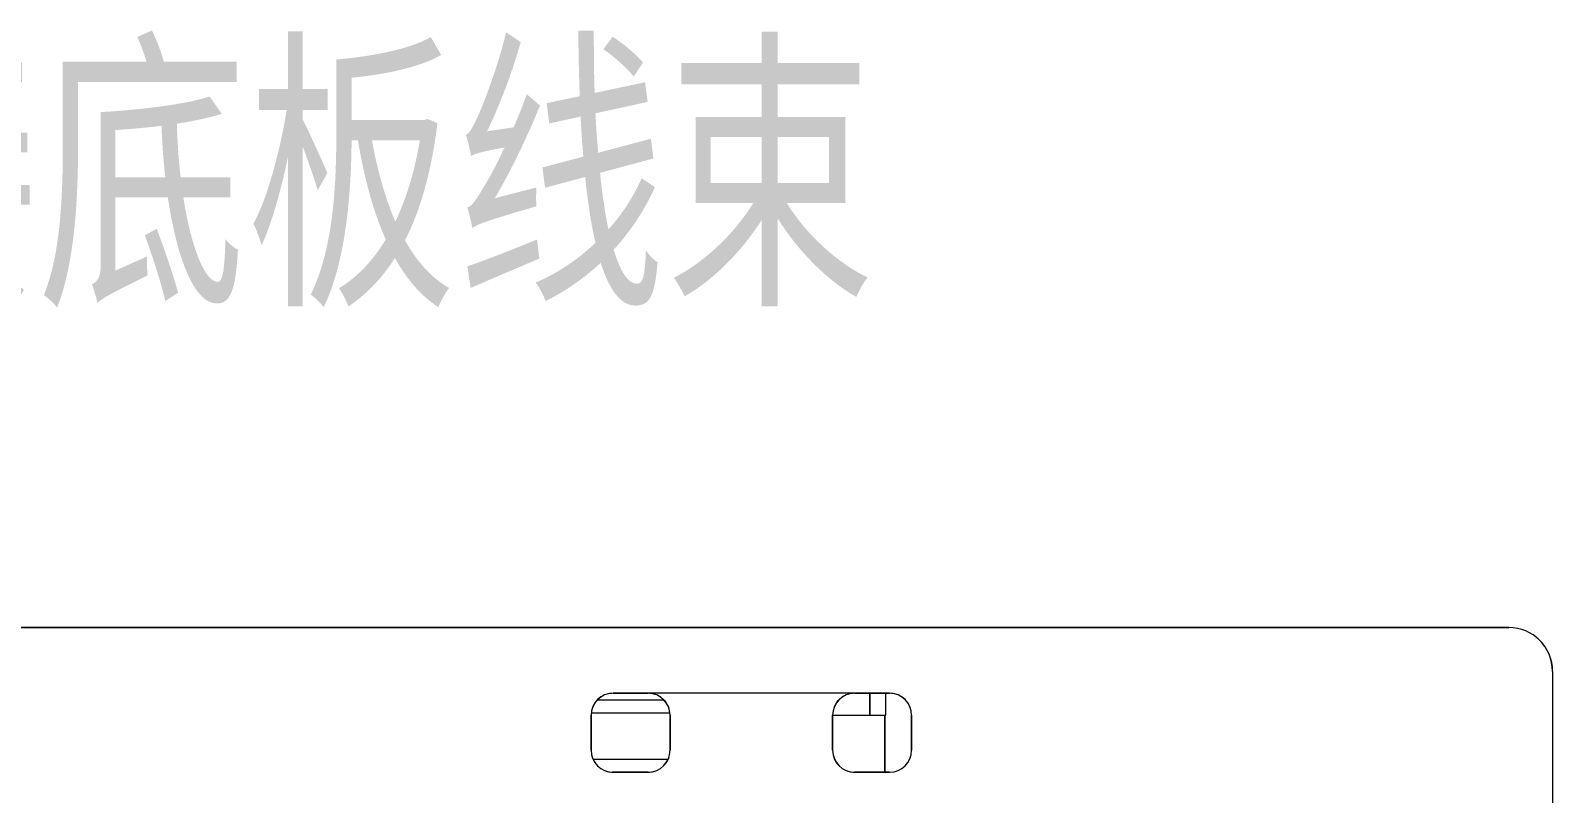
# Model space of a CAD drawing. Header units: inches. Extents: x 47316 to 59086, y 3141 to 11743.
# Drawn here: x 50653.23 to 50687.94, y 8635.19 to 8652.59 of the extents above; entities that cross this region are included whole.
import ezdxf

# ---------------------------------------------------------------- set-up
doc = ezdxf.new("R2010")
doc.units = ezdxf.units.IN
doc.header["$MEASUREMENT"] = 0
doc.styles.add('MtX_FangSong_GB2312', font='')
doc.styles.get('MtX_FangSong_GB2312').set_extended_font_data('FangSong_GB2312')

msp = doc.modelspace()

# ---------------------------------------------------------------- linework, layer by layer
at = {"color": 0, "lineweight": 13}
for p, q in [((50633.645, 8638.972), (50686.945, 8638.972)), ((50633.645, 8638.972), (50686.945, 8638.972)), ((50674.881, 8638.972), (50645.709, 8638.972)), ((50647.545, 8638.972), (50671.498, 8638.972)), ((50647.546, 8638.972), (50671.498, 8638.972)), ((50687.945, 8637.972), (50687.945, 8607.372)), ((50687.945, 8637.972), (50687.945, 8607.372))]:
    msp.add_line(p, q, dxfattribs=at)
at = {"color": 0, "lineweight": 13, "ltscale": 0.026184}
msp.add_line((50654.363, 8638.972), (50653.315, 8638.972), dxfattribs=at)
at = {"color": 0, "lineweight": 13, "ltscale": 0.110724}
msp.add_line((50658.792, 8638.972), (50654.363, 8638.972), dxfattribs=at)
at = {"color": 0, "lineweight": 13, "ltscale": 0.004181}
msp.add_line((50655.475, 8638.972), (50655.642, 8638.972), dxfattribs=at)
at = {"color": 0, "lineweight": 13, "ltscale": 0.027003}
msp.add_line((50656.63, 8638.972), (50655.55, 8638.972), dxfattribs=at)
at = {"color": 0, "lineweight": 13, "ltscale": 0.078751}
msp.add_line((50655.642, 8638.972), (50658.792, 8638.972), dxfattribs=at)
at = {"color": 0, "lineweight": 13, "ltscale": 0.188748}
msp.add_line((50664.18, 8638.972), (50656.63, 8638.972), dxfattribs=at)
at = {"color": 0, "lineweight": 13, "ltscale": 0.121217}
msp.add_line((50657.87, 8638.972), (50662.719, 8638.972), dxfattribs=at)
at = {"color": 0, "lineweight": 13, "ltscale": 0.059184}
msp.add_line((50661.271, 8638.972), (50658.904, 8638.972), dxfattribs=at)
at = {"color": 0, "lineweight": 13, "ltscale": 0.030534}
msp.add_line((50662.492, 8638.972), (50661.271, 8638.972), dxfattribs=at)
at = {"color": 0, "lineweight": 13, "ltscale": 0.000430353}
msp.add_line((50662.737, 8638.972), (50662.72, 8638.972), dxfattribs=at)
at = {"color": 0, "lineweight": 13, "ltscale": 0.011185}
msp.add_line((50664.627, 8638.972), (50664.18, 8638.972), dxfattribs=at)
at = {"color": 0, "lineweight": 13, "ltscale": 0.027812}
msp.add_line((50665.74, 8638.972), (50664.627, 8638.972), dxfattribs=at)
at = {"color": 0, "lineweight": 13, "ltscale": 0.149626}
msp.add_line((50671.725, 8638.972), (50665.74, 8638.972), dxfattribs=at)
at = {"color": 0, "lineweight": 13, "ltscale": 0.00607}
msp.add_line((50671.498, 8638.972), (50671.74, 8638.972), dxfattribs=at)
at = {"color": 0, "lineweight": 13, "ltscale": 0.006062}
msp.add_line((50671.498, 8638.972), (50671.74, 8638.972), dxfattribs=at)
at = {"color": 0, "lineweight": 13, "ltscale": 0.301602}
msp.add_line((50686.945, 8638.972), (50674.881, 8638.972), dxfattribs=at)
at = {"color": 0, "lineweight": 13, "ltscale": 0.02}
for p, q in [((50666.518, 8637.472), (50667.318, 8637.472)), ((50667.318, 8637.472), (50666.518, 8637.472)), ((50672.026, 8637.472), (50672.826, 8637.472)), ((50672.826, 8637.472), (50672.026, 8637.472)), ((50666.018, 8636.972), (50666.018, 8636.172)), ((50666.018, 8636.172), (50666.018, 8636.972)), ((50667.818, 8636.172), (50667.818, 8636.972)), ((50667.818, 8636.972), (50667.818, 8636.172)), ((50667.818, 8636.972), (50667.818, 8636.172)), ((50671.526, 8636.972), (50671.526, 8636.172)), ((50671.526, 8636.172), (50671.526, 8636.972)), ((50673.326, 8636.172), (50673.326, 8636.972)), ((50673.326, 8636.972), (50673.326, 8636.172)), ((50673.326, 8636.972), (50673.326, 8636.172)), ((50666.518, 8635.672), (50667.318, 8635.672)), ((50667.318, 8635.672), (50666.518, 8635.672)), ((50667.318, 8635.672), (50666.518, 8635.672)), ((50672.026, 8635.672), (50672.826, 8635.672)), ((50672.826, 8635.672), (50672.026, 8635.672)), ((50672.826, 8635.672), (50672.026, 8635.672))]:
    msp.add_line(p, q, dxfattribs=at)
at = {"color": 0, "lineweight": 13, "ltscale": 0.1177}
msp.add_line((50672.026, 8637.472), (50667.318, 8637.472), dxfattribs=at)
at = {"color": 0, "lineweight": 13, "ltscale": 0.0125}
for p, q in [((50672.376, 8636.972), (50672.376, 8637.472)), ((50672.376, 8637.472), (50672.376, 8636.972)), ((50672.74, 8636.972), (50672.74, 8637.472))]:
    msp.add_line(p, q, dxfattribs=at)
at = {"color": 0, "lineweight": 13, "ltscale": 0.044885}
msp.add_line((50667.815, 8637.022), (50666.02, 8637.022), dxfattribs=at)
msp.add_line((50667.815, 8637.022), (50666.02, 8637.022), dxfattribs=at)
at = {"color": 0, "lineweight": 13, "ltscale": 0.037848}
msp.add_line((50666.161, 8637.322), (50667.675, 8637.322), dxfattribs=at)
msp.add_line((50666.161, 8637.322), (50667.675, 8637.322), dxfattribs=at)
msp.add_line((50666.161, 8637.322), (50667.675, 8637.322), dxfattribs=at)
at = {"color": 0, "lineweight": 13, "ltscale": 0.021266}
msp.add_line((50671.526, 8636.972), (50672.376, 8636.972), dxfattribs=at)
msp.add_line((50671.526, 8636.972), (50672.376, 8636.972), dxfattribs=at)
at = {"color": 0, "lineweight": 13, "ltscale": 0.0091}
msp.add_line((50672.376, 8636.972), (50672.74, 8636.972), dxfattribs=at)
at = {"color": 0, "lineweight": 13, "ltscale": 0.009105}
msp.add_line((50672.376, 8636.972), (50672.741, 8636.972), dxfattribs=at)
at = {"color": 0, "lineweight": 13, "ltscale": 0.0325}
for p, q in [((50672.714, 8635.672), (50672.714, 8636.972)), ((50672.714, 8636.972), (50672.714, 8635.672))]:
    msp.add_line(p, q, dxfattribs=at)
at = {"color": 0, "lineweight": 13, "ltscale": 0.042911}
msp.add_line((50666.06, 8635.972), (50667.776, 8635.972), dxfattribs=at)
msp.add_line((50666.06, 8635.972), (50667.776, 8635.972), dxfattribs=at)
at = {"color": 0, "lineweight": 13, "ltscale": 0.020235}
msp.add_line((50667.318, 8635.672), (50666.508, 8635.672), dxfattribs=at)
at = {"color": 0, "lineweight": 13}
for centre, radius, start, end in [((50686.945, 8637.972), 1, 0, 90), ((50686.944, 8637.972), 1, 0.018, 89.982), ((50686.945, 8637.972), 1, 34.4939, 55.8351), ((50666.518, 8636.972), 0.501, 90.0728, 179.9242), ((50666.518, 8636.972), 0.5, 90, 180), ((50666.517, 8636.976), 0.496, 89.9243, 108.0305), ((50667.317, 8636.972), 0.501, 0.0758, 89.9272), ((50667.318, 8636.976), 0.496, 71.989, 90.0759), ((50667.318, 8636.972), 0.5, 0, 90), ((50672.026, 8636.972), 0.501, 90.0728, 179.9242), ((50672.026, 8636.972), 0.5, 90, 180), ((50672.025, 8636.976), 0.496, 89.9243, 108.0305), ((50672.825, 8636.972), 0.501, 0.0758, 89.9272), ((50672.826, 8636.976), 0.496, 71.989, 90.0759), ((50672.826, 8636.972), 0.5, 0, 90), ((50666.528, 8636.965), 0.513, 135.323, 161.6107), ((50667.307, 8636.965), 0.513, 18.3444, 44.6939), ((50672.036, 8636.965), 0.513, 135.323, 161.6107), ((50672.815, 8636.965), 0.513, 18.3444, 44.6939), ((50666.518, 8636.173), 0.501, 180.0758, 269.9272), ((50666.518, 8636.172), 0.5, 180, 270), ((50666.528, 8636.179), 0.513, 198.3749, 224.6935), ((50667.317, 8636.173), 0.501, 270.0728, 359.9242), ((50667.318, 8636.172), 0.5, 270, 0), ((50667.307, 8636.179), 0.513, 315.2896, 341.67), ((50672.026, 8636.173), 0.501, 180.0758, 269.9272), ((50672.026, 8636.172), 0.5, 180, 270), ((50672.036, 8636.179), 0.513, 198.3749, 224.6935), ((50672.825, 8636.173), 0.501, 270.0758, 359.9272), ((50672.825, 8636.173), 0.501, 270.0758, 359.9272), ((50672.826, 8636.172), 0.5, 270, 0), ((50666.517, 8636.168), 0.496, 251.9252, 270.0752), ((50667.318, 8636.168), 0.496, 269.9249, 288.0897), ((50672.025, 8636.168), 0.496, 251.9252, 270.0752)]:
    msp.add_arc(centre, radius, start, end, dxfattribs=at)

# ---------------------------------------------------------------- texts
at = {"color": 0, "lineweight": -2, "style": 'MtX_FangSong_GB2312', "width": 0.7}
msp.add_text('接底板线束', height=5, rotation=360, dxfattribs=at).set_placement((50648.615, 8646.838))

doc.saveas('drawing.dxf')
